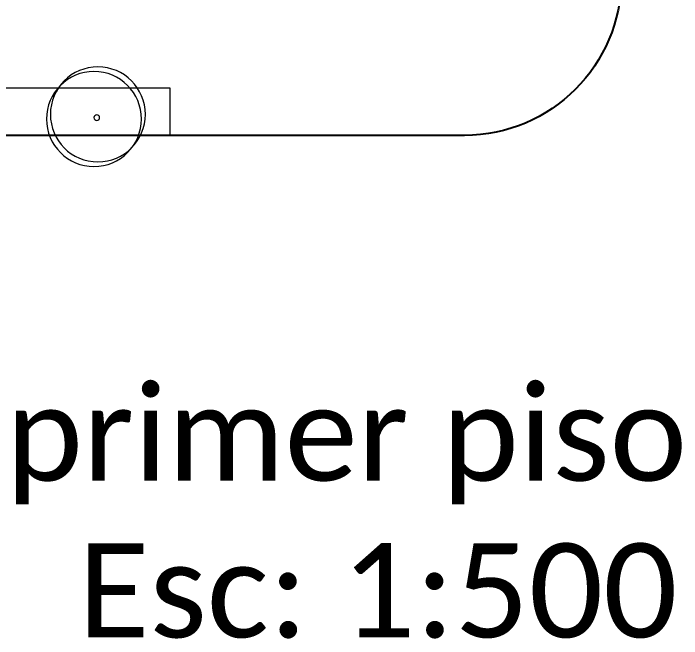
# Model space of a CAD drawing. Header units: metres. Extents: x 0 to 570, y -16 to 122.
# Drawn here: x 395.72 to 417.04, y -9.15 to 10.79 of the extents above; entities that cross this region are included whole.
import ezdxf

# ---------------------------------------------------------------- set-up
doc = ezdxf.new("R2010")
doc.units = ezdxf.units.M
doc.layers.add('ARQ- ARBOLES', color=85, linetype='Continuous', lineweight=13)
doc.layers.add('ARQ-ZONAS VERDES', color=82, linetype='Continuous', lineweight=13)
doc.layers.add('ARQ-SUELO', color=252, linetype='Continuous')
doc.layers.add('ARQ-TEXTO', color=7, linetype='Continuous')
doc.styles.get("Standard").update_dxf_attribs({"font": 'arial.ttf'})

# ---------------------------------------------------------------- blocks, each defined once
blk = doc.blocks.new('ARBOL')
at = {"layer": 'ARQ- ARBOLES'}
for centre, radius in [((128.732, 225.111), 1.515), ((128.856, 224.963), 1.515), ((128.821, 225.067), 0.0892)]:
    blk.add_circle(centre, radius, dxfattribs=at)

msp = doc.modelspace()

# ---------------------------------------------------------------- linework, layer by layer
at = {"layer": 'ARQ-SUELO'}
msp.add_lwpolyline([(415.111, 13.65), (415.111, 11.9, -0.414213), (410.111, 6.9), (315.321, 6.9, -0.414213), (310.321, 11.9), (310.321, 13.65)], format="xyb", dxfattribs=at)
at = {"layer": 'ARQ-ZONAS VERDES'}
msp.add_lwpolyline([(400.716, 6.9), (400.716, 8.4), (384.166, 8.4), (384.166, 6.9), (395.566, 6.9)], dxfattribs=at)

# ---------------------------------------------------------------- block references
at = {"layer": 'ARQ-ZONAS VERDES', "xscale": -1, "rotation": 180}
msp.add_blockref('ARBOL', (269.557, 232.531), dxfattribs=at)

# ---------------------------------------------------------------- texts
at = {"layer": 'ARQ-TEXTO', "insert": (285.219, -1.113), "char_height": 3, "attachment_point": 1}
msp.add_mtext_dynamic_manual_height_columns('\\pi91.37059;{\\fCalibri Light|b0|i0|c0|p34;Planta de primer piso \\P\\pi112.55982;Esc: 1:500\\H1.83237x; }', width=131.22213, gutter_width=12.5, heights=[0], dxfattribs=at)

doc.saveas('drawing.dxf')
